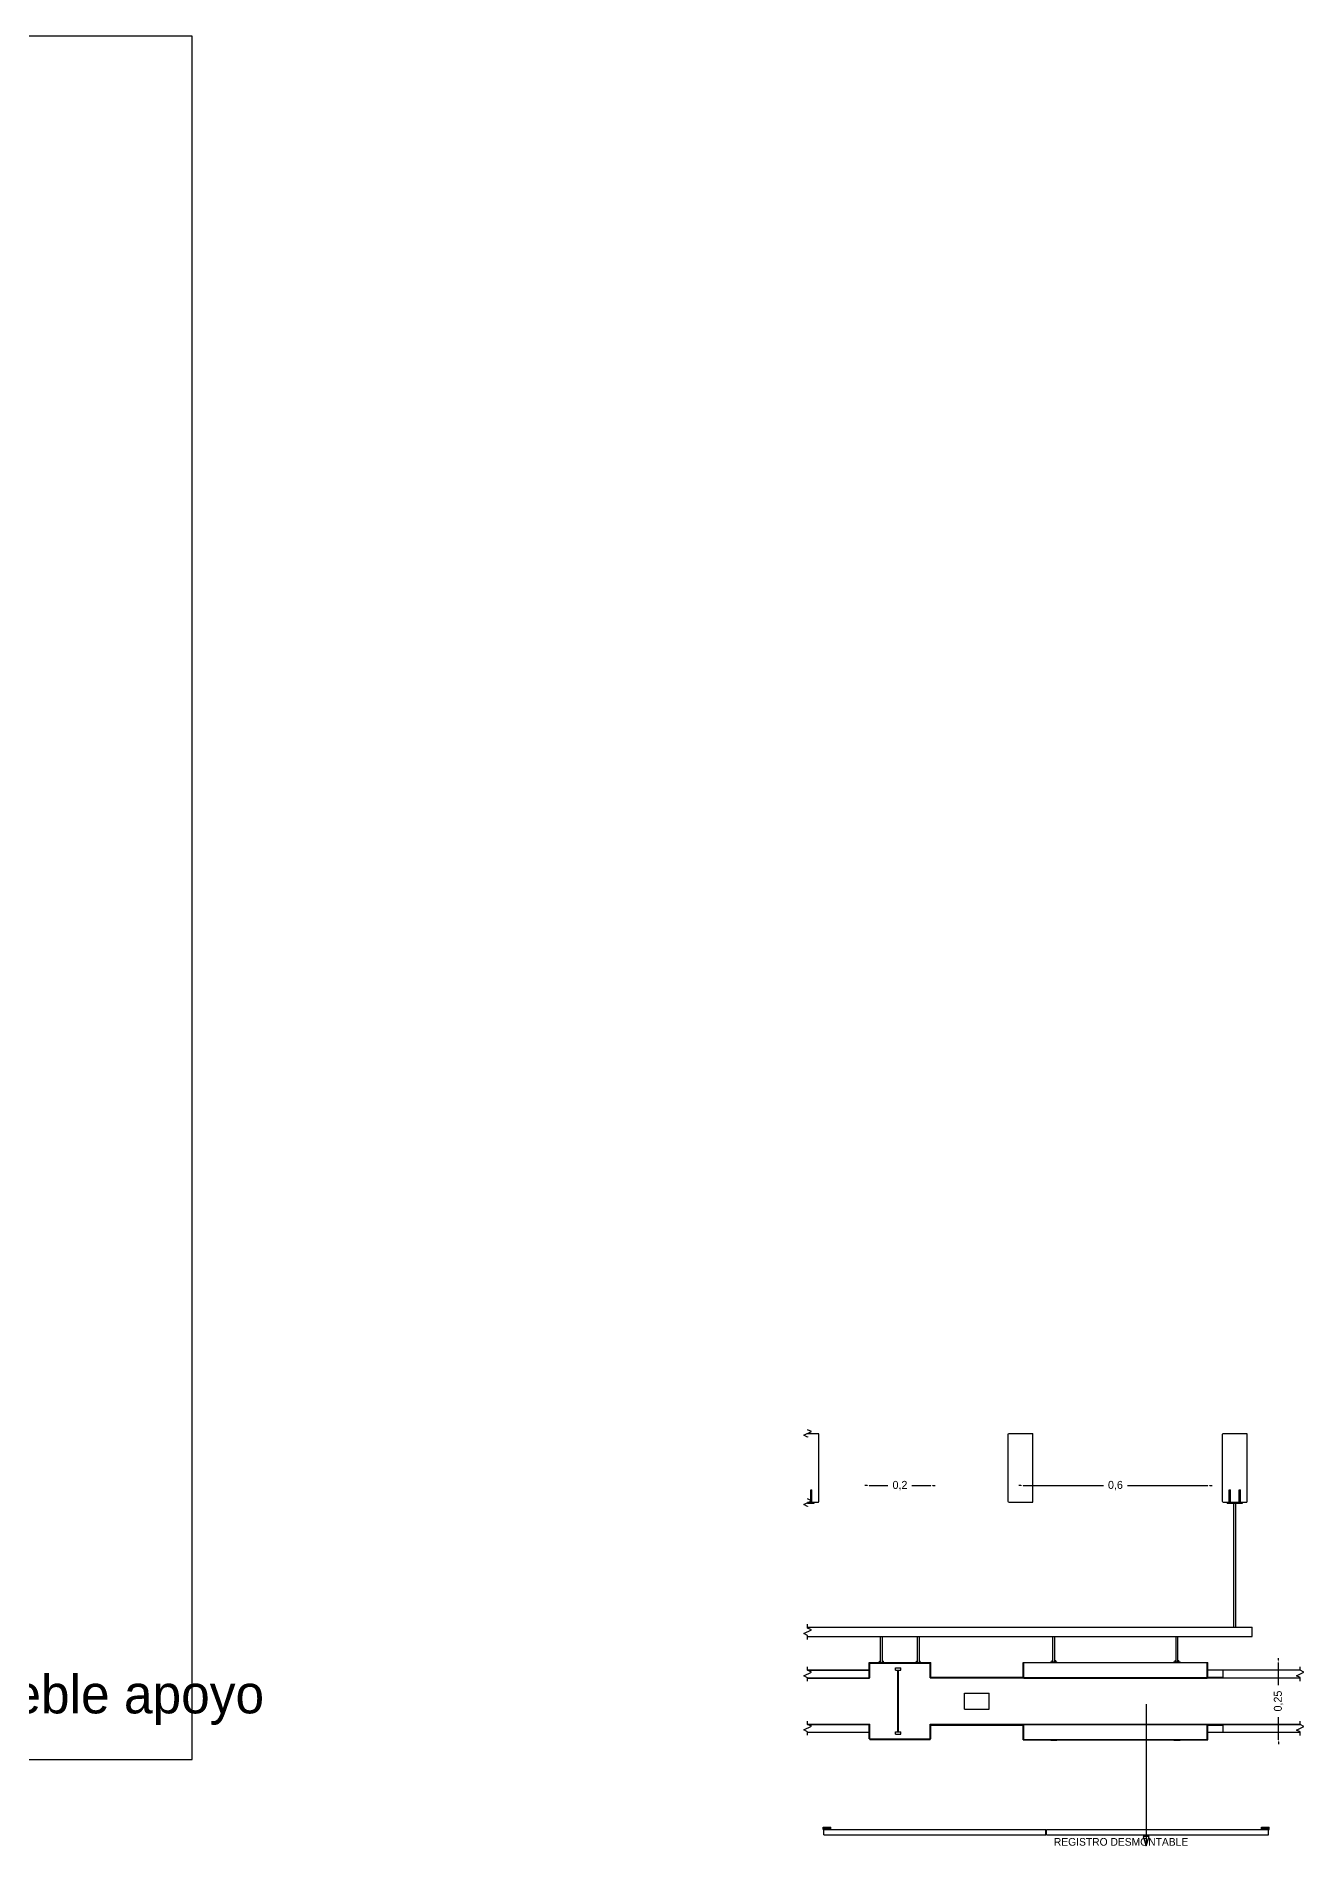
# Model space of a CAD drawing. Header units: metres. Extents: x 0.4 to 35.2, y -0.3 to 6.2.
# Drawn here: x 7.49 to 11.61, y 0.02 to 5.9 of the extents above; entities that cross this region are included whole.
import ezdxf

# ---------------------------------------------------------------- set-up
doc = ezdxf.new("R2010")
doc.units = ezdxf.units.M
for name, color, linetype in [('COTAS', 4, 'Continuous'), ('G_MEDIDO', 8, 'Continuous'), ('P_PROPUESTO', 5, 'Continuous'), ('TEXTOS', 7, 'Continuous')]:
    doc.layers.add(name, color=color, linetype=linetype)
doc.dimstyles.get("Standard").update_dxf_attribs({"dimtxt": 2.5, "dimasz": 2.5, "dimexe": 1.25, "dimexo": 0.625, "dimtad": 1, "dimcen": 2.5, "dimazin": 3, "dimtfac": 1, "dimtmove": 0, "dimatfit": 3})

# ---------------------------------------------------------------- blocks, each defined once
blk = doc.blocks.new('_CLOSEDFILLED')
at = {"color": 0, "linetype": 'BYBLOCK'}
blk.add_solid([(-1, 0.16), (0, 0), (-1, -0.16)], dxfattribs=at)
blk = doc.blocks.new('*D2')
for p, q in [((10.193, 1.19), (10.186, 1.19)), ((10.2, 1.19), (10.2, 1.19)), ((10.2, 1.19), (10.261, 1.19)), ((10.339, 1.19), (10.4, 1.19)), ((10.4, 1.19), (10.4, 1.19)), ((10.407, 1.19), (10.414, 1.19))]:
    blk.add_line(p, q)
at = {"layer": 'Defpoints'}
for p in [(10.2, 1.19), (10.2, 1.19), (10.4, 1.19)]:
    blk.add_point(p, dxfattribs=at)
at = {"layer": 'COTAS', "xscale": 0.007, "yscale": 0.007}
blk.add_blockref('_CLOSEDFILLED', (10.2, 1.19), dxfattribs=at)
at = {"layer": 'COTAS', "xscale": 0.007, "yscale": 0.007, "rotation": 180}
blk.add_blockref('_CLOSEDFILLED', (10.4, 1.19), dxfattribs=at)
at = {"layer": 'COTAS', "insert": (10.3, 1.19), "char_height": 0.026, "attachment_point": 5}
blk.add_mtext('0,2', dxfattribs=at)
blk = doc.blocks.new('*D3')
for p, q in [((10.693, 1.19), (10.686, 1.19)), ((10.7, 1.19), (10.7, 1.19)), ((10.7, 1.19), (10.961, 1.19)), ((11.039, 1.19), (11.3, 1.19)), ((11.3, 1.19), (11.3, 1.19)), ((11.307, 1.19), (11.314, 1.19))]:
    blk.add_line(p, q)
at = {"layer": 'Defpoints'}
for p in [(10.7, 1.19), (10.7, 1.19), (11.3, 1.19)]:
    blk.add_point(p, dxfattribs=at)
at = {"layer": 'COTAS', "xscale": 0.007, "yscale": 0.007}
blk.add_blockref('_CLOSEDFILLED', (10.7, 1.19), dxfattribs=at)
at = {"layer": 'COTAS', "xscale": 0.007, "yscale": 0.007, "rotation": 180}
blk.add_blockref('_CLOSEDFILLED', (11.3, 1.19), dxfattribs=at)
at = {"layer": 'COTAS', "insert": (11, 1.19), "char_height": 0.026, "attachment_point": 5}
blk.add_mtext('0,6', dxfattribs=at)
blk = doc.blocks.new('*D4')
for p, q in [((11.53, 0.6228), (11.53, 0.6298)), ((11.53, 0.6158), (11.53, 0.6158)), ((11.53, 0.542), (11.53, 0.6158)), ((11.53, 0.3642), (11.53, 0.438)), ((11.53, 0.3642), (11.53, 0.3642)), ((11.53, 0.3572), (11.53, 0.3502))]:
    blk.add_line(p, q)
at = {"layer": 'Defpoints'}
for p in [(11.53, 0.6158), (11.53, 0.3642), (11.53, 0.3642)]:
    blk.add_point(p, dxfattribs=at)
at = {"layer": 'COTAS', "xscale": 0.007, "yscale": 0.007}
for p, rotation in [((11.53, 0.6158), 270), ((11.53, 0.3642), 90)]:
    blk.add_blockref('_CLOSEDFILLED', p, dxfattribs=dict(at, rotation=rotation))
at = {"layer": 'COTAS', "insert": (11.53, 0.49), "char_height": 0.026, "attachment_point": 5, "rotation": 90}
blk.add_mtext('0,25', dxfattribs=at)

msp = doc.modelspace()

# ---------------------------------------------------------------- linework, layer by layer
at = {"layer": 'G_MEDIDO'}
for p, q in [((9.988, 1.3538), (10.012, 1.3658)), ((10, 1.3478), (9.988, 1.3538)), ((10.012, 1.3658), (10, 1.3718)), ((10, 1.3718), (10, 1.3698)), ((10, 1.3598), (10.034, 1.3598)), ((10.034, 1.3598), (10.0354, 1.3592)), ((10.036, 1.3578), (10.0354, 1.3592)), ((10.036, 1.1382), (10.036, 1.3578)), ((10.652, 1.3578), (10.6526, 1.3592)), ((10.652, 1.1382), (10.652, 1.3578)), ((10.6526, 1.3592), (10.654, 1.3598)), ((10.654, 1.3598), (10.73, 1.3598)), ((10.73, 1.3598), (10.7314, 1.3592)), ((10.732, 1.3578), (10.7314, 1.3592)), ((10.732, 1.1382), (10.732, 1.3578)), ((11.348, 1.3578), (11.3486, 1.3592)), ((11.348, 1.1382), (11.348, 1.3578)), ((11.3486, 1.3592), (11.35, 1.3598)), ((11.35, 1.3598), (11.426, 1.3598)), ((11.426, 1.3598), (11.4274, 1.3592)), ((11.428, 1.3578), (11.4274, 1.3592)), ((11.428, 1.1382), (11.428, 1.3578)), ((10, 1.3498), (10, 1.3478)), ((9.988, 1.1287), (10.012, 1.1407)), ((10, 1.1227), (9.988, 1.1287)), ((10.012, 1.1407), (10, 1.1467)), ((10, 1.1467), (10, 1.1462)), ((10, 1.1362), (10.034, 1.1362)), ((10, 1.1232), (10, 1.1227)), ((10.034, 1.1362), (10.0354, 1.1368)), ((10.0354, 1.1368), (10.036, 1.1382)), ((10.6526, 1.1368), (10.652, 1.1382)), ((10.6526, 1.1368), (10.654, 1.1362)), ((10.654, 1.1362), (10.73, 1.1362)), ((10.73, 1.1362), (10.7314, 1.1368)), ((10.7314, 1.1368), (10.732, 1.1382)), ((11.3486, 1.1368), (11.348, 1.1382)), ((11.3486, 1.1368), (11.35, 1.1362)), ((11.35, 1.1362), (11.426, 1.1362)), ((11.426, 1.1362), (11.4274, 1.1368)), ((11.4274, 1.1368), (11.428, 1.1382)), ((9.988, 0.709), (10.012, 0.721)), ((10, 0.703), (9.988, 0.709)), ((10, 0.727), (10, 0.74)), ((10.012, 0.721), (10, 0.727)), ((10, 0.69), (10, 0.703)), ((10, 0.59), (10, 0.6012)), ((10.012, 0.584), (10, 0.59)), ((11.6, 0.5903), (11.6, 0.6015)), ((11.612, 0.5843), (11.6, 0.5903)), ((9.988, 0.572), (10.012, 0.584)), ((10, 0.566), (9.988, 0.572)), ((10, 0.5548), (10, 0.566)), ((11.588, 0.5723), (11.612, 0.5843)), ((11.6, 0.5663), (11.588, 0.5723)), ((11.6, 0.555), (11.6, 0.5663)), ((10, 0.414), (10, 0.4252)), ((10.012, 0.408), (10, 0.414)), ((11.6, 0.4138), (11.6, 0.425)), ((11.612, 0.4078), (11.6, 0.4138)), ((9.988, 0.396), (10.012, 0.408)), ((10, 0.39), (9.988, 0.396)), ((10, 0.3788), (10, 0.39)), ((11.588, 0.3957), (11.612, 0.4078)), ((11.6, 0.3897), (11.588, 0.3957)), ((11.6, 0.3785), (11.6, 0.3897))]:
    msp.add_line(p, q, dxfattribs=at)
msp.add_lwpolyline([(0.4, 0.3), (8, 0.3), (8, 5.9), (0.4, 5.9)], close=True, dxfattribs=at)
at = {"layer": 'P_PROPUESTO'}
for p, q in [((10.01, 1.1332), (10.01, 1.1762)), ((10.01, 1.1762), (10.012, 1.1762)), ((10.012, 1.1762), (10.014, 1.1762)), ((10.014, 1.1332), (10.014, 1.1762)), ((11.37, 1.1332), (11.37, 1.1762)), ((11.37, 1.1762), (11.372, 1.1762)), ((11.372, 1.1762), (11.374, 1.1762)), ((11.374, 1.1332), (11.374, 1.1762)), ((11.402, 1.1332), (11.402, 1.1762)), ((11.402, 1.1762), (11.404, 1.1762)), ((11.404, 1.1762), (11.406, 1.1762)), ((11.406, 1.1332), (11.406, 1.1762)), ((10, 1.1362), (10.0098, 1.1362)), ((10, 1.1332), (10.0098, 1.1332)), ((10.0098, 1.1332), (10.0098, 1.1362)), ((10.01, 1.1332), (10.012, 1.1332)), ((10.012, 1.1332), (10.014, 1.1332)), ((10.0142, 1.1362), (10.021, 1.1362)), ((10.0142, 1.1332), (10.0142, 1.1362)), ((10.0142, 1.1332), (10.021, 1.1332)), ((10.021, 1.1332), (10.021, 1.1362)), ((11.363, 1.1362), (11.3698, 1.1362)), ((11.363, 1.1332), (11.363, 1.1362)), ((11.363, 1.1332), (11.3698, 1.1332)), ((11.3698, 1.1332), (11.3698, 1.1362)), ((11.37, 1.1332), (11.372, 1.1332)), ((11.372, 1.1332), (11.374, 1.1332)), ((11.3742, 1.1362), (11.4018, 1.1362)), ((11.3742, 1.1332), (11.3742, 1.1362)), ((11.3742, 1.1332), (11.385, 1.1332)), ((11.385, 1.1332), (11.388, 1.1332)), ((11.385, 0.73), (11.385, 1.1332)), ((11.388, 1.1332), (11.391, 1.1332)), ((11.391, 1.1332), (11.4018, 1.1332)), ((11.391, 0.73), (11.391, 1.1332)), ((11.4018, 1.1332), (11.4018, 1.1362)), ((11.402, 1.1332), (11.404, 1.1332)), ((11.404, 1.1332), (11.406, 1.1332)), ((11.4062, 1.1362), (11.413, 1.1362)), ((11.4062, 1.1332), (11.4062, 1.1362)), ((11.4062, 1.1332), (11.413, 1.1332)), ((11.413, 1.1332), (11.413, 1.1362)), ((10, 0.73), (11.385, 0.73)), ((11.385, 0.73), (11.388, 0.73)), ((11.388, 0.73), (11.391, 0.73)), ((11.391, 0.73), (11.444, 0.73)), ((11.444, 0.7), (11.444, 0.73)), ((10, 0.7), (10.237, 0.7)), ((10.237, 0.7), (10.24, 0.7)), ((10.237, 0.62), (10.237, 0.7)), ((10.24, 0.7), (10.243, 0.7)), ((10.243, 0.7), (10.357, 0.7)), ((10.243, 0.62), (10.243, 0.7)), ((10.357, 0.7), (10.36, 0.7)), ((10.357, 0.62), (10.357, 0.7)), ((10.36, 0.7), (10.363, 0.7)), ((10.363, 0.7), (10.797, 0.7)), ((10.363, 0.62), (10.363, 0.7)), ((10.797, 0.7), (10.8, 0.7)), ((10.797, 0.622), (10.797, 0.7)), ((10.8, 0.7), (10.803, 0.7)), ((10.803, 0.7), (11.197, 0.7)), ((10.803, 0.622), (10.803, 0.7)), ((11.197, 0.7), (11.2, 0.7)), ((11.197, 0.622), (11.197, 0.7)), ((11.2, 0.7), (11.203, 0.7)), ((11.203, 0.7), (11.444, 0.7)), ((11.203, 0.622), (11.203, 0.7)), ((10, 0.5912), (10.2, 0.5912)), ((10, 0.5907), (10.2, 0.5907)), ((10.2, 0.615), (10.234, 0.615)), ((10.2, 0.613), (10.2, 0.615)), ((10.2, 0.613), (10.202, 0.613)), ((10.2, 0.5912), (10.2, 0.613)), ((10.2, 0.5907), (10.2, 0.5912)), ((10.2, 0.5658), (10.2, 0.5907)), ((10.202, 0.613), (10.398, 0.613)), ((10.202, 0.565), (10.202, 0.613)), ((10.234, 0.615), (10.234, 0.62)), ((10.234, 0.62), (10.237, 0.62)), ((10.234, 0.615), (10.237, 0.615)), ((10.237, 0.615), (10.237, 0.62)), ((10.237, 0.615), (10.24, 0.615)), ((10.24, 0.615), (10.243, 0.615)), ((10.243, 0.615), (10.243, 0.62)), ((10.243, 0.62), (10.246, 0.62)), ((10.243, 0.615), (10.246, 0.615)), ((10.246, 0.615), (10.246, 0.62)), ((10.246, 0.615), (10.354, 0.615)), ((10.285, 0.598), (10.303, 0.598)), ((10.285, 0.59), (10.285, 0.598)), ((10.285, 0.59), (10.293, 0.59)), ((10.293, 0.59), (10.295, 0.59)), ((10.293, 0.39), (10.293, 0.59)), ((10.295, 0.39), (10.295, 0.59)), ((10.295, 0.59), (10.303, 0.59)), ((10.303, 0.59), (10.303, 0.598)), ((10.354, 0.615), (10.354, 0.62)), ((10.354, 0.62), (10.357, 0.62)), ((10.354, 0.615), (10.357, 0.615)), ((10.357, 0.615), (10.357, 0.62)), ((10.357, 0.615), (10.36, 0.615)), ((10.36, 0.615), (10.363, 0.615)), ((10.363, 0.615), (10.363, 0.62)), ((10.363, 0.62), (10.366, 0.62)), ((10.363, 0.615), (10.366, 0.615)), ((10.366, 0.615), (10.366, 0.62)), ((10.366, 0.615), (10.4, 0.615)), ((10.398, 0.613), (10.4, 0.613)), ((10.398, 0.565), (10.398, 0.613)), ((10.4, 0.613), (10.4, 0.615)), ((10.4, 0.568), (10.4, 0.613)), ((10.7, 0.6158), (10.79, 0.6158)), ((10.7, 0.615), (10.7, 0.6158)), ((10.7, 0.615), (10.702, 0.615)), ((10.7, 0.568), (10.7, 0.615)), ((10.702, 0.615), (11.298, 0.615)), ((10.702, 0.5662), (10.702, 0.615)), ((10.79, 0.617), (10.794, 0.617)), ((10.79, 0.6158), (10.79, 0.617)), ((10.79, 0.6158), (10.81, 0.6158)), ((10.794, 0.617), (10.794, 0.622)), ((10.794, 0.622), (10.797, 0.622)), ((10.794, 0.617), (10.797, 0.617)), ((10.797, 0.617), (10.797, 0.622)), ((10.797, 0.617), (10.8, 0.617)), ((10.8, 0.617), (10.803, 0.617)), ((10.803, 0.617), (10.803, 0.622)), ((10.803, 0.622), (10.806, 0.622)), ((10.803, 0.617), (10.806, 0.617)), ((10.806, 0.617), (10.806, 0.622)), ((10.806, 0.617), (10.81, 0.617)), ((10.81, 0.6158), (10.81, 0.617)), ((10.81, 0.6158), (11.19, 0.6158)), ((11.19, 0.617), (11.194, 0.617)), ((11.19, 0.6158), (11.19, 0.617)), ((11.19, 0.6158), (11.21, 0.6158)), ((11.194, 0.617), (11.194, 0.622)), ((11.194, 0.622), (11.197, 0.622)), ((11.194, 0.617), (11.197, 0.617)), ((11.197, 0.617), (11.197, 0.622)), ((11.197, 0.617), (11.2, 0.617)), ((11.2, 0.617), (11.203, 0.617)), ((11.203, 0.617), (11.203, 0.622)), ((11.203, 0.622), (11.206, 0.622)), ((11.203, 0.617), (11.206, 0.617)), ((11.206, 0.617), (11.206, 0.622)), ((11.206, 0.617), (11.21, 0.617)), ((11.21, 0.6158), (11.21, 0.617)), ((11.21, 0.6158), (11.3, 0.6158)), ((11.298, 0.5662), (11.298, 0.615)), ((11.298, 0.615), (11.3, 0.615)), ((11.3, 0.615), (11.3, 0.6158)), ((11.3, 0.5915), (11.3, 0.615)), ((11.3, 0.5915), (11.35, 0.5915)), ((11.3, 0.568), (11.3, 0.5915)), ((11.35, 0.591), (11.35, 0.5915)), ((11.35, 0.5915), (11.6, 0.5915)), ((11.35, 0.568), (11.35, 0.591)), ((11.35, 0.591), (11.6, 0.591)), ((10, 0.5658), (10.2, 0.5658)), ((10, 0.5648), (10.2, 0.5648)), ((10.2, 0.565), (10.2, 0.5658)), ((10.2, 0.565), (10.202, 0.565)), ((10.2, 0.5648), (10.2, 0.565)), ((10.398, 0.565), (10.4, 0.565)), ((10.4, 0.565), (10.4, 0.568)), ((10.4, 0.568), (10.45, 0.568)), ((10.4, 0.565), (10.45, 0.565)), ((10.45, 0.565), (10.45, 0.568)), ((10.45, 0.568), (10.65, 0.568)), ((10.45, 0.565), (10.65, 0.565)), ((10.65, 0.565), (10.65, 0.568)), ((10.65, 0.568), (10.7, 0.568)), ((10.65, 0.565), (10.7, 0.565)), ((10.7, 0.565), (10.7, 0.568)), ((10.7, 0.565), (10.702, 0.565)), ((10.702, 0.5662), (11.298, 0.5662)), ((10.702, 0.5656), (10.702, 0.5662)), ((10.702, 0.565), (10.702, 0.5656)), ((10.702, 0.5656), (11.298, 0.5656)), ((10.702, 0.5648), (10.702, 0.565)), ((10.702, 0.5648), (11.298, 0.5648)), ((11.298, 0.5656), (11.298, 0.5662)), ((11.298, 0.565), (11.298, 0.5656)), ((11.298, 0.5648), (11.298, 0.565)), ((11.298, 0.565), (11.3, 0.565)), ((11.3, 0.568), (11.35, 0.568)), ((11.3, 0.565), (11.3, 0.568)), ((11.3, 0.565), (11.35, 0.565)), ((11.35, 0.566), (11.35, 0.568)), ((11.35, 0.565), (11.35, 0.566)), ((11.35, 0.566), (11.6, 0.566)), ((11.35, 0.565), (11.6, 0.565)), ((10.51, 0.516), (10.59, 0.516)), ((10.51, 0.49), (10.51, 0.516)), ((10.51, 0.464), (10.51, 0.49)), ((10.59, 0.49), (10.59, 0.516)), ((10.59, 0.464), (10.59, 0.49)), ((11.1, 0.48), (11.1, 0.02)), ((10, 0.4152), (10.2, 0.4152)), ((10, 0.4142), (10.2, 0.4142)), ((10.2, 0.415), (10.2, 0.4152)), ((10.2, 0.4142), (10.2, 0.415)), ((10.2, 0.415), (10.202, 0.415)), ((10.2, 0.3893), (10.2, 0.4142)), ((10.202, 0.367), (10.202, 0.415)), ((10.398, 0.367), (10.398, 0.415)), ((10.398, 0.415), (10.4, 0.415)), ((10.4, 0.412), (10.4, 0.415)), ((10.4, 0.415), (10.45, 0.415)), ((10.4, 0.367), (10.4, 0.412)), ((10.4, 0.412), (10.45, 0.412)), ((10.45, 0.412), (10.45, 0.415)), ((10.45, 0.415), (10.65, 0.415)), ((10.45, 0.412), (10.65, 0.412)), ((10.51, 0.464), (10.59, 0.464)), ((10.65, 0.412), (10.65, 0.415)), ((10.65, 0.415), (10.7, 0.415)), ((10.65, 0.412), (10.7, 0.412)), ((10.7, 0.412), (10.7, 0.415)), ((10.7, 0.415), (10.702, 0.415)), ((10.7, 0.365), (10.7, 0.412)), ((10.702, 0.415), (10.702, 0.4152)), ((10.702, 0.4152), (11.298, 0.4152)), ((10.702, 0.4144), (10.702, 0.415)), ((10.702, 0.4144), (11.298, 0.4144)), ((10.702, 0.4138), (10.702, 0.4144)), ((10.702, 0.4138), (11.298, 0.4138)), ((10.702, 0.365), (10.702, 0.4138)), ((11.298, 0.415), (11.298, 0.4152)), ((11.298, 0.4144), (11.298, 0.415)), ((11.298, 0.415), (11.3, 0.415)), ((11.298, 0.4138), (11.298, 0.4144)), ((11.298, 0.365), (11.298, 0.4138)), ((11.3, 0.415), (11.35, 0.415)), ((11.3, 0.412), (11.3, 0.415)), ((11.3, 0.412), (11.35, 0.412)), ((11.3, 0.3885), (11.3, 0.412)), ((11.35, 0.414), (11.35, 0.415)), ((11.35, 0.415), (11.6, 0.415)), ((11.35, 0.412), (11.35, 0.414)), ((11.35, 0.414), (11.6, 0.414)), ((11.35, 0.389), (11.35, 0.412)), ((10, 0.3893), (10.2, 0.3893)), ((10, 0.3888), (10.2, 0.3888)), ((10.2, 0.3888), (10.2, 0.3893)), ((10.2, 0.367), (10.2, 0.3888)), ((10.2, 0.367), (10.202, 0.367)), ((10.202, 0.367), (10.398, 0.367)), ((10.202, 0.365), (10.202, 0.367)), ((10.202, 0.365), (10.398, 0.365)), ((10.285, 0.39), (10.293, 0.39)), ((10.285, 0.382), (10.285, 0.39)), ((10.285, 0.382), (10.303, 0.382)), ((10.293, 0.39), (10.295, 0.39)), ((10.295, 0.39), (10.303, 0.39)), ((10.303, 0.382), (10.303, 0.39)), ((10.398, 0.365), (10.398, 0.367)), ((10.398, 0.367), (10.4, 0.367)), ((10.7, 0.365), (10.702, 0.365)), ((10.7, 0.3642), (10.7, 0.365)), ((10.7, 0.3642), (10.79, 0.3642)), ((10.702, 0.365), (11.298, 0.365)), ((10.79, 0.3642), (10.81, 0.3642)), ((10.79, 0.363), (10.79, 0.3642)), ((10.79, 0.363), (10.81, 0.363)), ((10.81, 0.3642), (11.19, 0.3642)), ((10.81, 0.363), (10.81, 0.3642)), ((11.19, 0.3642), (11.21, 0.3642)), ((11.19, 0.363), (11.19, 0.3642)), ((11.19, 0.363), (11.21, 0.363)), ((11.21, 0.3642), (11.3, 0.3642)), ((11.21, 0.363), (11.21, 0.3642)), ((11.298, 0.365), (11.3, 0.365)), ((11.3, 0.3885), (11.35, 0.3885)), ((11.3, 0.365), (11.3, 0.3885)), ((11.3, 0.3642), (11.3, 0.365)), ((11.35, 0.3885), (11.35, 0.389)), ((11.35, 0.389), (11.6, 0.389)), ((11.35, 0.3885), (11.6, 0.3885)), ((10.05, 0.08), (10.075, 0.08)), ((10.05, 0.077), (10.05, 0.08)), ((10.05, 0.077), (10.075, 0.077)), ((10.05, 0.073), (10.05, 0.077)), ((10.05, 0.073), (10.053, 0.073)), ((10.053, 0.073), (10.075, 0.073)), ((10.053, 0.055), (10.053, 0.073)), ((10.075, 0.077), (10.075, 0.08)), ((10.075, 0.073), (10.075, 0.077)), ((10.075, 0.073), (10.7735, 0.073)), ((10.7735, 0.055), (10.7735, 0.073)), ((10.7765, 0.073), (11.475, 0.073)), ((10.7765, 0.055), (10.7765, 0.073)), ((11.475, 0.08), (11.5, 0.08)), ((11.475, 0.077), (11.475, 0.08)), ((11.475, 0.077), (11.5, 0.077)), ((11.475, 0.073), (11.475, 0.077)), ((11.475, 0.073), (11.497, 0.073)), ((11.497, 0.073), (11.5, 0.073)), ((11.497, 0.055), (11.497, 0.073)), ((11.5, 0.077), (11.5, 0.08)), ((11.5, 0.073), (11.5, 0.077)), ((10.053, 0.055), (10.7735, 0.055)), ((10.7765, 0.055), (11.497, 0.055))]:
    msp.add_line(p, q, dxfattribs=at)
msp.add_lwpolyline([(11.1, 0.02), (11.11, 0.05), (11.09, 0.05)], close=True, dxfattribs=at)

# ---------------------------------------------------------------- texts
at = {"layer": 'TEXTOS'}
for s, height, p in [('P apartar mueble apoyo', 0.125, (6.45, 0.45)), ('REGISTRO DESMONTABLE', 0.025, (10.8, 0.02))]:
    msp.add_text(s, height=height, dxfattribs=at).set_placement(p)

# ---------------------------------------------------------------- dimensions: what is measured, and where the dimension line sits
at = {"layer": 'COTAS'}
for base, p1, p2, picture, middle in [((10.2, 1.19), (10.2, 1.19), (10.4, 1.19), '*D2', (10.3, 1.19)), ((10.7, 1.19), (10.7, 1.19), (11.3, 1.19), '*D3', (11, 1.19))]:
    dim = msp.add_linear_dim(base=base, p1=p1, p2=p2, dimstyle='Standard', override={"dimtxt": 0.026, "dimasz": 0.007}, dxfattribs=at)
    dim.commit()
    dim.dimension.update_dxf_attribs({"geometry": picture, "text_midpoint": middle})
dim = msp.add_linear_dim(base=(11.53, 0.3642), p1=(11.53, 0.3642), p2=(11.53, 0.6158), angle=90, dimstyle='Standard', override={"dimtxt": 0.026, "dimasz": 0.007}, dxfattribs=at)
dim.commit()
dim.dimension.update_dxf_attribs({"geometry": '*D4', "text_midpoint": (11.53, 0.49)})

doc.saveas('drawing.dxf')
